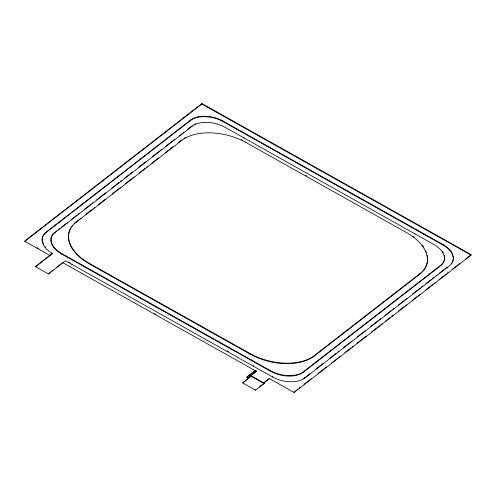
<?xml version="1.0" encoding="UTF-8"?>
<svg xmlns="http://www.w3.org/2000/svg" width="496" height="496" viewBox="0 0 496 496"><rect width="100%" height="100%" fill="white"/><g stroke="black" fill="none" stroke-linecap="round" stroke-linejoin="round"><path stroke-width="0.74" d="M50.474 255.762L24.8 241.36L24.924 240.864L201.915 103.54L471.2 254.64L471.076 255.136L294.085 392.46L269.489 378.659L263.407 383.377M35.538 266.718L52.557 253.512A23.69 13.993 13.9 0 1 43.375 244.832L42.141 240.994A23.69 13.993 13.9 0 1 45.899 232.711L190.557 120.472A23.69 13.993 13.9 0 1 202.343 116.696L208.283 116.882A23.69 13.993 13.9 0 1 222.741 121.464L442.829 244.962A23.69 13.993 13.9 0 1 452.017 253.642L453.245 257.486A23.69 13.993 13.9 0 1 449.488 265.763L304.829 378.002A23.69 13.993 13.9 0 1 293.049 381.777L287.103 381.598A23.69 13.993 13.9 0 1 272.645 377.01L65.503 260.772L48.484 273.978L35.538 266.718L52.074 253.487M45.899 232.711L46.023 232.215L190.681 119.976A23.69 13.993 13.9 0 1 202.461 116.2L208.407 116.386A23.69 13.993 13.9 0 1 222.865 120.974L442.953 244.466A23.69 13.993 13.9 0 1 452.135 253.146L453.369 256.99A23.69 13.993 13.9 0 1 452.253 262.334M444.286 255.459A24.354 14.384 13.9 0 1 440.671 265.279L440.547 265.775L303.416 372.174A24.354 14.384 13.9 0 1 270.326 371.157L61.684 254.082A24.354 14.384 13.9 0 1 54.839 232.698L57.325 230.367M58.664 222.809L58.788 222.313M48.484 273.978L52.254 270.655M67.245 223.07L67.369 222.58M61.684 254.082L61.808 253.586A24.354 14.384 13.9 0 1 54.963 232.202M427.44 257.089A47.374 27.981 13.9 0 1 419.926 273.656L419.802 274.145L314.29 356.016A47.374 27.981 13.9 0 1 249.922 354.026L89.385 263.946A47.374 27.981 13.9 0 1 76.074 222.344L78.635 219.957M71.976 264.405L72.1 263.915M80.557 264.672L80.681 264.176M89.385 263.946L89.509 263.45A47.374 27.981 13.9 0 1 70.916 227.72M177.791 130.374L177.915 129.884M179.571 135.923L183.824 132.221M76.074 222.344L181.592 140.48L181.71 139.984L178.659 142.352M190.557 120.472L190.681 119.976M54.839 232.698L191.977 126.3L192.095 125.804L187.37 129.468M24.8 241.36L201.791 104.036L201.915 103.54M222.741 121.464L222.865 120.974M242.16 132.364L242.284 131.868M243.939 137.913L244.057 137.417M419.802 274.145A47.374 27.981 13.9 0 0 406.491 232.55L245.954 142.47L246.078 141.974M242.68 382.949L251.311 375.85L264.263 383.117L264.139 383.613L255.626 390.209L242.68 382.949L251.311 375.85M249.922 354.026L250.046 353.53L89.509 263.45M248.763 378.429L246.822 377.338L246.94 376.842L255.229 370.413M251.453 360.561L251.571 360.071M253.227 366.11L253.351 365.614M256.544 371.392L256.661 370.896L248.031 377.995L256.544 371.392L62.632 262.589M255.626 390.209L255.75 389.72M270.326 371.157L270.45 370.661L61.808 253.586M272.645 377.01L272.769 376.514M294.085 392.46L297.873 389.124M303.416 372.174L303.533 371.684L440.671 265.279M304.829 378.002L309.814 373.736M314.29 356.016L314.408 355.52L419.926 273.656M315.822 362.551L315.94 362.055M317.595 368.1L317.719 367.604M414.83 233.802L414.954 233.306M423.41 234.069L423.534 233.573M428.141 275.404L428.265 274.908M442.829 244.962L442.953 244.466M436.722 275.664L436.846 275.175M58.509 229.45L59.687 228.538M61.461 227.162L66.191 223.491M71.033 219.734L77.134 214.997M78.356 214.049L79.577 213.106M84.463 209.318L90.57 204.581M91.785 203.633L93.006 202.684M96.67 199.845L105.828 192.739M111.321 188.474L119.257 182.317M120.478 181.369L121.7 180.426M124.75 178.058L132.686 171.901M138.793 167.164L146.115 161.479M152.222 156.742L161.38 149.637M165.652 146.32L172.366 141.112M173.588 140.163L174.809 139.215M79.856 219.015L81.077 218.066M85.957 214.278L92.058 209.548M93.273 208.605L94.494 207.657M98.152 204.817L105.474 199.138M112.183 193.93L120.72 187.308M125.6 183.52L131.7 178.789M132.916 177.841L134.137 176.898M139.016 173.11L145.117 168.38M146.339 167.431L147.554 166.489M151.826 163.172L158.534 157.97M165.242 152.762L173.78 146.14M56.507 267.356L63.197 262.167M246.822 377.338L255.7 370.45M264.139 382.41L268.999 378.634M259.396 386.886L264.263 383.117M315.89 369.018L323.212 363.339M329.933 358.124L336.046 353.381M337.268 352.433L338.489 351.484M343.375 347.696L349.482 342.953M350.703 342.004L351.924 341.056M357.424 336.79L365.366 330.634M370.865 326.362L378.2 320.676M379.421 319.728L380.643 318.779M384.915 315.462L391.635 310.248M392.857 309.299L394.078 308.351M398.356 305.034L406.912 298.4M412.405 294.134L420.348 287.971M421.575 287.023L422.797 286.074M425.847 283.706L431.346 279.44M432.568 278.492L433.789 277.543M439.276 273.284L447.175 267.158M299.088 388.176L300.309 387.233M303.974 384.388L311.296 378.708M318.01 373.5L326.554 366.866M331.44 363.078L337.54 358.348M338.762 357.399L339.983 356.45M344.863 352.662L350.97 347.925M352.191 346.983L353.406 346.034M357.07 343.195L366.228 336.09M371.721 331.83L379.651 325.674M380.872 324.725L382.094 323.776M385.144 321.408L390.637 317.149M391.859 316.2L393.08 315.251M398.573 310.992L404.066 306.733M405.288 305.784L406.509 304.835M411.996 300.576L419.932 294.419M425.425 290.154L432.748 284.475M433.969 283.526L435.19 282.577M438.855 279.738L446.177 274.059M447.398 273.11L448.62 272.161M452.278 269.322L459.606 263.636M465.707 258.9L470.592 255.111M201.791 104.036L471.076 255.136M305.437 175.28L306.782 176.037M68.863 262.099L70.159 262.824M227.069 350.87L228.42 351.627M37.082 247.69L38.434 248.446M154.64 313.652L155.992 314.414M251.193 376.346L264.139 383.613M43.493 244.336L42.557 241.831M191.977 126.3A24.354 14.384 13.9 0 1 225.06 127.317L433.702 244.392A24.354 14.384 13.9 0 1 440.547 265.775M45.806 247.634A23.69 13.993 13.9 0 1 44.677 246.239M42.265 240.498A23.69 13.993 13.9 0 1 46.023 232.215M451.912 262.868A23.69 13.993 13.9 0 1 451.106 263.884M304.953 377.506A23.69 13.993 13.9 0 1 303.118 378.708M303.533 371.684A24.354 14.384 13.9 0 1 270.45 370.661M442.5 251.509A24.354 14.384 13.9 0 1 443.269 252.824M193.979 124.57A24.354 14.384 13.9 0 1 195.598 123.783M181.592 140.48A47.374 27.981 13.9 0 1 245.954 142.47M184.084 138.341A47.374 27.981 13.9 0 1 185.374 137.584M241.471 139.612A47.374 27.981 13.9 0 1 242.817 140.256M71.74 226.449A47.374 27.981 13.9 0 1 72.683 225.221M74.121 223.665A47.374 27.981 13.9 0 1 76.198 221.855M314.408 355.52A47.374 27.981 13.9 0 1 250.046 353.53M413.156 236.276A47.374 27.981 13.9 0 1 414.241 237.1M422.611 245.601A47.374 27.981 13.9 0 1 423.485 246.865M425.605 250.697A47.374 27.981 13.9 0 1 426.386 252.625M427.118 255.186A47.374 27.981 13.9 0 1 427.354 256.457"/></g></svg>
